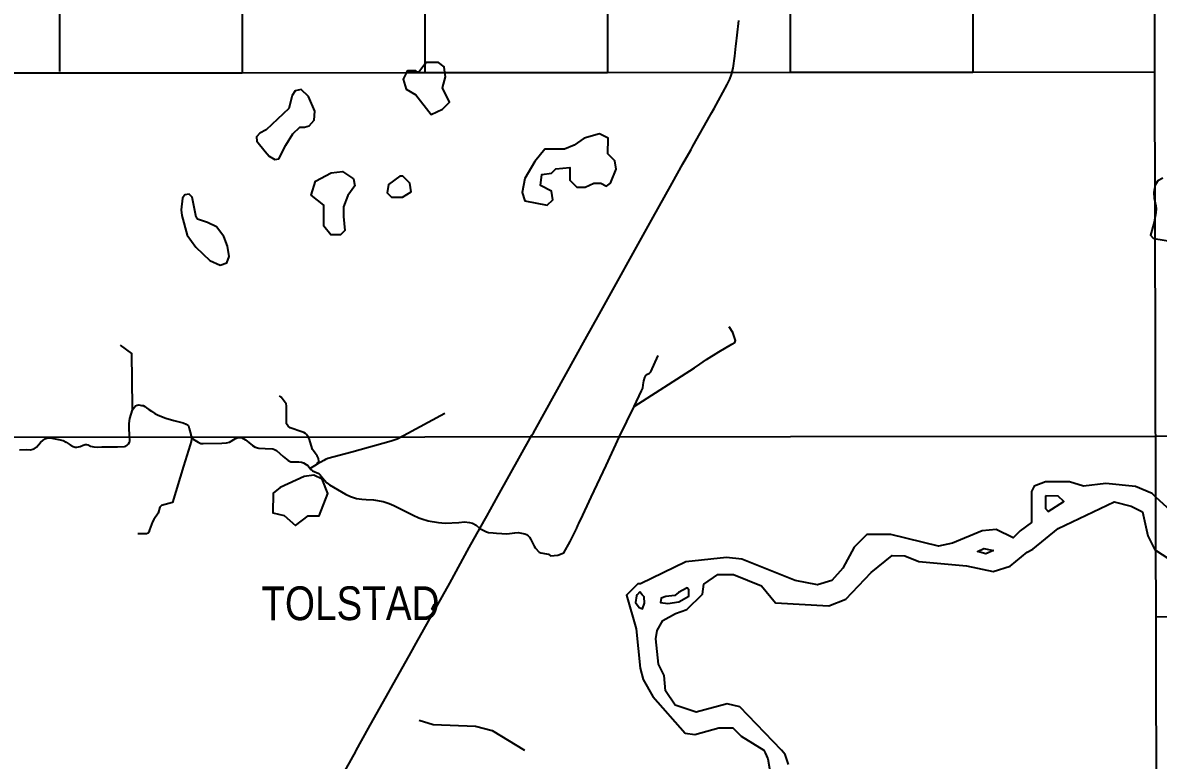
# Model space of a CAD drawing. Extents: x 408473 to 428843, y 6046006 to 6059852.
# Drawn here: x 422700 to 422901.7, y 6051537.5 to 6051668.5 of the extents above; entities that cross this region are included whole.
import ezdxf
from ezdxf.enums import TextEntityAlignment as Align

# ---------------------------------------------------------------- set-up
doc = ezdxf.new("R2010")
doc.units = 0
doc.header["$LTSCALE"] = 5
for name, color, linetype in [('13', 7, 'Continuous'), ('20', 160, 'Continuous'), ('27', 7, 'Continuous'), ('35', 37, 'Continuous'), ('36', 37, 'Continuous'), ('39', 28, 'Continuous'), ('P-ELEVATION', 7, 'Continuous'), ('T-WATER', 160, 'Continuous')]:
    doc.layers.add(name, color=color, linetype=linetype)
doc.layers.add('2', color=7, linetype='Continuous', true_color=0x6e6e6e)
doc.layers.add('4', color=7, linetype='Continuous', true_color=0x8c8c8c)
doc.styles.add('80', font='ARIALN.TTF', dxfattribs={"height": 10})
doc.styles.add('Legend', font='ARIALN.TTF')

# ---------------------------------------------------------------- blocks, each defined once
blk = doc.blocks.new('STA')
h = blk.add_hatch(color=111)
h.dxf.hatch_style = 1
h.paths.add_polyline_path([(-26, 8), (27, 8), (27, -8), (-26, -8)])
for p, q in [((-26, -8), (-26, 8)), ((-26, 8), (27, 8)), ((27, -8), (27, 8)), ((-26, -8), (27, -8))]:
    blk.add_line(p, q)
at = {"layer": 'P-ELEVATION', "color": 7, "flags": 128}
blk.add_lwpolyline([(0, 0, 10, 0, 0), (-10, -5, 0, 0, 0)], format="xyseb", dxfattribs=at)
at = {"layer": 'P-ELEVATION', "style": 'Legend'}
blk.add_attdef('STATION', text='', height=10, dxfattribs=at).set_placement((0, 0), align=Align.MIDDLE_CENTER)

msp = doc.modelspace()

# ---------------------------------------------------------------- linework, layer by layer
at = {"layer": '2', "linetype": 'Continuous', "flags": 128}
for points in [[(422511.638, 6051595.16), (422706.484, 6051594.901)], [(422706.484, 6051594.901), (422901.326, 6051595.098)], [(422901.326, 6051595.098), (422998.73, 6051595.41)]]:
    msp.add_lwpolyline(points, dxfattribs=at)
at = {"layer": '20', "linetype": 'Continuous', "flags": 128}
for points in [[(422903.875, 6051581.851), (422901.347, 6051584.207), (422900.644, 6051584.862), (422897.654, 6051586.125), (422892.417, 6051586.65), (422888.422, 6051586.17), (422885.93, 6051586.931), (422881.689, 6051586.951), (422879.689, 6051586.212), (422879.186, 6051585.216), (422879.164, 6051579.724), (422877.162, 6051578.236), (422875.91, 6051576.993), (422872.922, 6051578.506), (422870.425, 6051578.268), (422865.177, 6051576.046), (422862.679, 6051575.559), (422854.204, 6051577.597), (422849.962, 6051577.617), (422847.708, 6051575.381), (422845.697, 6051571.647), (422843.691, 6051569.41), (422841.193, 6051568.673), (422837.204, 6051569.441), (422827.738, 6051573.231), (422824.994, 6051573.494), (422817.755, 6051572.78), (422809.755, 6051568.824), (422809.256, 6051568.827), (422807.252, 6051566.839), (422808.974, 6051560.84), (422809.695, 6051553.847), (422810.186, 6051551.847), (422811.921, 6051548.843), (422817.634, 6051542.326), (422819.379, 6051542.068), (422823.626, 6051543.295), (422826.121, 6051543.283), (422827.612, 6051541.778), (422831.62, 6051539.326), (422831.877, 6051538.818), (422832.372, 6051537.792), (422832.972, 6051533.939)], [(422881.679, 6051584.455), (422881.67, 6051582.208), (422882.167, 6051581.706), (422884.918, 6051583.44), (422883.924, 6051584.444), (422881.679, 6051584.455)], [(422836.029, 6051536.758), (422835.429, 6051538.56), (422834.775, 6051539.328), (422827.384, 6051547.022), (422825.14, 6051547.532), (422819.645, 6051546.06), (422815.907, 6051547.326), (422814.171, 6051549.831), (422813.932, 6051552.578), (422812.942, 6051554.58), (422812.461, 6051559.076), (422812.716, 6051560.572), (422813.721, 6051562.315), (422815.972, 6051563.552), (422817.971, 6051564.291), (422820.726, 6051567.024), (422820.983, 6051568.77), (422823.485, 6051570.506), (422826.23, 6051570.492), (422831.212, 6051568.471), (422833.695, 6051565.464), (422843.174, 6051564.919), (422846.174, 6051566.152), (422850.684, 6051570.874), (422854.439, 6051573.851), (422856.684, 6051573.841), (422859.175, 6051572.83), (422867.656, 6051572.04), (422872.393, 6051571.019), (422875.391, 6051572.003), (422878.395, 6051574.485), (422879.395, 6051574.979), (422883.901, 6051578.702), (422893.901, 6051583.397), (422896.892, 6051582.634), (422898.884, 6051581.626), (422899.865, 6051577.377), (422901.103, 6051574.875), (422901.366, 6051574.704), (422904.587, 6051572.611)], [(422872.408, 6051574.763), (422871.065, 6051574.203), (422869.604, 6051574.594), (422870.714, 6051575.126), (422872.408, 6051574.763)], [(422816.486, 6051567.294), (422815.829, 6051566.77), (422814.253, 6051566.571), (422813.424, 6051566.285), (422813.262, 6051565.539), (422814.607, 6051565.367), (422816.56, 6051565.634), (422818.3, 6051566.654), (422818.318, 6051567.777), (422818.025, 6051568.157), (422816.486, 6051567.294)], [(422809.621, 6051567.397), (422809.153, 6051566.887), (422809.011, 6051566.733), (422808.842, 6051565.537), (422809.501, 6051564.627), (422810.096, 6051564.393), (422810.413, 6051565.436), (422810.357, 6051566.561), (422810.052, 6051566.907), (422809.621, 6051567.397)]]:
    msp.add_lwpolyline(points, dxfattribs=at)
at = {"layer": '27', "linetype": 'Continuous', "flags": 128}
for points in [[(422771.397, 6051661.141), (422770.341, 6051659.681), (422770.092, 6051659.683)], [(422774.978, 6051659.633), (422774.839, 6051660.65), (422773.845, 6051661.405), (422771.599, 6051661.42), (422771.397, 6051661.141)], [(422768.185, 6051659.626), (422767.589, 6051658.452), (422768.078, 6051656.701), (422769.819, 6051655.691), (422772.544, 6051652.178), (422774.546, 6051653.164), (422775.801, 6051654.403), (422774.568, 6051656.908), (422775.078, 6051658.901), (422774.978, 6051659.633)], [(422770.092, 6051659.683), (422769.844, 6051659.934), (422768.346, 6051659.944), (422768.185, 6051659.626)], [(422743.059, 6051645.636), (422743.783, 6051644.821), (422744.775, 6051644.209), (422745.508, 6051644.332), (422746.74, 6051646.749), (422747.992, 6051648.733), (422749.232, 6051649.958), (422750.044, 6051649.972), (422750.861, 6051650.202), (422751.771, 6051651.189), (422751.852, 6051652.813), (422750.731, 6051655.404), (422749.451, 6051656.617), (422748.364, 6051656.419), (422747.835, 6051655.588), (422747.228, 6051653.268), (422743.21, 6051649.462), (422742.089, 6051648.857), (422741.537, 6051648.217), (422741.578, 6051647.43), (422743.059, 6051645.636)], [(422790.962, 6051643.818), (422789.198, 6051640.834), (422788.684, 6051638.342), (422789.175, 6051636.841), (422793.163, 6051636.065), (422794.167, 6051637.057), (422793.926, 6051638.556), (422791.936, 6051639.568), (422792.197, 6051641.563), (422793.945, 6051641.801), (422794.699, 6051642.545), (422797.196, 6051642.777), (422797.182, 6051640.531), (422798.423, 6051639.275), (422799.92, 6051639.264), (422801.422, 6051640.003), (422802.67, 6051639.995), (422803.665, 6051639.489), (422804.417, 6051639.983), (422805.43, 6051642.472), (422805.189, 6051643.972), (422803.948, 6051645.228), (422803.964, 6051647.974), (422802.471, 6051648.733), (422799.722, 6051648.002), (422797.968, 6051646.766), (422796.216, 6051646.029), (422792.722, 6051646.053), (422790.962, 6051643.818)], [(422756.966, 6051634.061), (422757.201, 6051631.564), (422756.448, 6051630.82), (422754.701, 6051630.832), (422753.463, 6051632.338), (422753.484, 6051636.081), (422751.249, 6051637.844), (422752.012, 6051640.334), (422754.765, 6051641.814), (422756.763, 6051642.05), (422758.752, 6051640.789), (422758.994, 6051639.539), (422757.737, 6051637.8), (422756.976, 6051635.809), (422756.966, 6051634.061)], [(422766.99, 6051641.233), (422764.985, 6051639.749), (422764.726, 6051638.253), (422765.471, 6051637.499), (422767.467, 6051637.486), (422768.97, 6051638.474), (422768.729, 6051639.973), (422767.489, 6051641.23), (422766.99, 6051641.233)], [(422902.538, 6051640.878), (422901.628, 6051640.396), (422901.238, 6051639.752)], [(422901.238, 6051639.752), (422901.18, 6051639.657), (422900.941, 6051638.355), (422900.955, 6051637.328), (422901.245, 6051635.961)], [(422728.271, 6051634.252), (422729.175, 6051630.753), (422730.722, 6051628.628), (422733.234, 6051626.262), (422735.029, 6051625.425), (422736.263, 6051625.824), (422736.67, 6051626.98), (422736.378, 6051628.826), (422735.695, 6051630.516), (422734.399, 6051632.217), (422732.829, 6051632.986), (422731.031, 6051633.629), (422730.811, 6051633.988), (422730.062, 6051637.521), (422729.554, 6051638.046), (422728.777, 6051637.929), (422728.379, 6051637.322), (422728.151, 6051635.259), (422728.271, 6051634.252)], [(422901.248, 6051634.753), (422900.97, 6051633.082)], [(422901.245, 6051635.961), (422901.359, 6051635.424), (422901.248, 6051634.753)], [(422900.97, 6051633.082), (422900.317, 6051630.746), (422900.775, 6051630.209), (422901.257, 6051630.13)], [(422901.257, 6051630.13), (422903.907, 6051629.691)], [(422745.705, 6051585.966), (422744.452, 6051584.976), (422744.431, 6051581.482), (422746.424, 6051580.969), (422748.41, 6051579.209), (422750.666, 6051580.941), (422752.662, 6051580.927), (422754.183, 6051584.911), (422753.199, 6051587.413), (422751.707, 6051588.172), (422749.959, 6051587.934), (422745.705, 6051585.966)]]:
    msp.add_lwpolyline(points, dxfattribs=at)
at = {"layer": '35', "linetype": 'Continuous', "flags": 128}
for points in [[(422719.465, 6051599.767), (422720.013, 6051600.46), (422720.336, 6051600.599), (422720.625, 6051600.618), (422721.087, 6051600.537), (422721.36, 6051600.488), (422721.651, 6051600.337), (422721.994, 6051600.102), (422722.372, 6051599.832), (422722.852, 6051599.495), (422723.453, 6051599.108), (422724.069, 6051598.806), (422725.421, 6051598.289), (422726.824, 6051597.858), (422727.764, 6051597.627), (422728.465, 6051597.412), (422729.03, 6051597.178), (422729.424, 6051596.891), (422729.565, 6051596.432), (422729.832, 6051595.374), (422729.858, 6051595.242), (422729.946, 6051594.932)], [(422750.692, 6051594.952), (422750.399, 6051595.376), (422750.209, 6051595.562), (422749.935, 6051595.73), (422749.559, 6051595.829), (422747.472, 6051596.578), (422747.111, 6051596.865), (422746.869, 6051597.238), (422746.84, 6051600.478), (422746.769, 6051600.836), (422745.889, 6051602.022), (422745.597, 6051602.258)], [(422751.016, 6051589.354), (422751.177, 6051589.154), (422751.462, 6051588.941), (422752.591, 6051588.428), (422752.795, 6051588.233), (422752.94, 6051587.997), (422753.619, 6051587.263), (422754.031, 6051586.767), (422754.499, 6051586.436), (422757.343, 6051584.794), (422758.199, 6051584.338), (422759.291, 6051584.007), (422760.215, 6051583.864), (422761.003, 6051583.808), (422762.295, 6051583.778), (422764.022, 6051583.44), (422765.067, 6051583.125), (422765.894, 6051582.764), (422769.326, 6051581.066), (422770.367, 6051580.595), (422770.858, 6051580.373), (422772.004, 6051580.05), (422773.847, 6051579.752), (422775.007, 6051579.639), (422777.479, 6051579.755), (422778.435, 6051579.857), (422779.335, 6051579.758), (422779.898, 6051579.591), (422780.524, 6051579.266), (422781.183, 6051578.676), (422781.906, 6051578.343), (422782.387, 6051578.087), (422782.701, 6051577.99), (422783.55, 6051577.906), (422784.174, 6051577.861), (422785.066, 6051577.807), (422785.989, 6051577.724), (422787.402, 6051577.906), (422787.999, 6051577.96), (422789.202, 6051577.728), (422789.465, 6051577.594), (422789.79, 6051577.342), (422789.995, 6051577.107), (422790.263, 6051576.714), (422790.829, 6051575.549), (422791.035, 6051575.235), (422791.751, 6051574.493), (422792.013, 6051574.359), (422793.015, 6051574.202), (422793.357, 6051574.09), (422793.734, 6051573.847), (422795.037, 6051573.949), (422796.121, 6051574.359), (422797.257, 6051576.344), (422798.229, 6051578.373), (422798.296, 6051578.599), (422798.395, 6051578.809), (422798.509, 6051579.019), (422798.594, 6051579.2), (422798.764, 6051579.545), (422798.906, 6051579.845), (422799.124, 6051580.269), (422800.976, 6051584.226), (422803.646, 6051589.88), (422805.994, 6051595.027), (422808.58, 6051600.362)], [(422718.976, 6051594.908), (422718.868, 6051596.868), (422718.881, 6051597.312), (422719.009, 6051598.2), (422719.465, 6051599.767)], [(422699.41, 6051592.661), (422700.739, 6051592.692), (422701.358, 6051592.666), (422701.793, 6051592.763), (422702.033, 6051592.841), (422702.406, 6051593.109), (422703.166, 6051593.924), (422703.595, 6051594.333), (422703.969, 6051594.581), (422704.245, 6051594.708), (422704.543, 6051594.774), (422704.862, 6051594.782), (422706.366, 6051594.477), (422707.189, 6051594.276), (422707.714, 6051594.009), (422708.404, 6051593.545), (422708.949, 6051593.258), (422709.311, 6051593.127), (422709.611, 6051593.114), (422709.909, 6051593.161), (422710.167, 6051593.246), (422710.7, 6051593.498), (422711.097, 6051593.607), (422711.296, 6051593.611), (422711.578, 6051593.518), (422712.042, 6051593.289), (422712.624, 6051593.163), (422713.243, 6051593.137), (422714.04, 6051593.195), (422716.835, 6051593.179), (422718.051, 6051593.247), (422718.289, 6051593.312), (422718.545, 6051593.458), (422718.759, 6051593.682), (422718.952, 6051594.006), (422719.026, 6051594.247), (422719.019, 6051594.546), (422718.976, 6051594.908)], [(422729.946, 6051594.932), (422729.937, 6051594.557), (422729.887, 6051594.096), (422729.716, 6051593.538), (422728.559, 6051589.76), (422726.581, 6051583.304), (422724.637, 6051582.76), (422724.56, 6051582.673), (422724.365, 6051582.455), (422724.049, 6051581.41), (422723.256, 6051580.294), (422723.007, 6051579.829), (422722.52, 6051578.461), (422722.41, 6051578.019), (422722.294, 6051577.837), (422721.978, 6051577.71), (422720.428, 6051577.728)], [(422729.946, 6051594.932), (422730.261, 6051594.565), (422731.12, 6051593.975), (422731.629, 6051593.794), (422732.031, 6051593.773), (422735.34, 6051593.856), (422736.171, 6051593.883), (422736.704, 6051593.992), (422737.789, 6051594.633), (422738.281, 6051594.837), (422738.824, 6051594.812), (422739.561, 6051594.391), (422740.121, 6051593.943), (422740.794, 6051593.395), (422741.275, 6051593.123), (422741.94, 6051592.96), (422743.063, 6051592.867), (422744.428, 6051592.792), (422744.689, 6051592.718), (422745.062, 6051592.505), (422746.274, 6051591.441), (422747.166, 6051590.756), (422747.64, 6051590.507), (422748.412, 6051590.508), (422749.03, 6051590.522), (422749.531, 6051590.454), (422749.873, 6051590.342), (422750.357, 6051590.059), (422750.623, 6051589.84), (422751.016, 6051589.354)], [(422752.259, 6051590.07), (422752.425, 6051590.384), (422752.561, 6051590.622), (422752.542, 6051591.113), (422752.317, 6051591.58), (422751.947, 6051592.063), (422751.625, 6051592.445), (422751.45, 6051592.682), (422750.845, 6051594.675), (422750.692, 6051594.952)]]:
    msp.add_lwpolyline(points, dxfattribs=at)
at = {"layer": '36', "linetype": 'Continuous', "flags": 128}
for points in [[(422808.58, 6051600.362), (422819.302, 6051607.211), (422820.296, 6051607.845), (422820.863, 6051608.259), (422821.455, 6051608.656), (422823.616, 6051610.033), (422825.931, 6051611.409), (422826.514, 6051611.72), (422826.611, 6051612.053), (422826.117, 6051613.508), (422825.484, 6051614.469)], [(422719.465, 6051599.767), (422719.461, 6051600.199), (422719.36, 6051609.743), (422717.369, 6051611.21)], [(422808.58, 6051600.362), (422809.921, 6051603.129), (422810.129, 6051603.597), (422810.201, 6051604.186), (422810.246, 6051604.544), (422810.342, 6051604.885), (422810.491, 6051605.464), (422810.647, 6051605.864), (422810.964, 6051606.076), (422811.349, 6051606.253), (422811.539, 6051606.482), (422812.889, 6051609.419)], [(422774.968, 6051599.078), (422767.623, 6051595.156), (422766.522, 6051594.545), (422765.451, 6051594.197), (422758.456, 6051592.209), (422754.179, 6051591.08), (422753.769, 6051590.936), (422753.487, 6051590.766), (422752.259, 6051590.07)], [(422752.259, 6051590.07), (422751.016, 6051589.354)]]:
    msp.add_lwpolyline(points, dxfattribs=at)
at = {"layer": '39', "linetype": 'Continuous', "flags": 128}
for points in [[(422759.188, 6051539.26), (422761.409, 6051543.213), (422768.919, 6051556.572), (422769.902, 6051558.337), (422775.832, 6051568.982), (422779.308, 6051575.277), (422781.187, 6051578.678), (422782.403, 6051580.884), (422784.389, 6051584.438), (422790.442, 6051595.221), (422790.695, 6051595.687), (422800.18, 6051612.765), (422802.135, 6051616.278), (422811.675, 6051633.399), (422815.359, 6051639.983), (422817.264, 6051643.411), (422818.703, 6051645.965), (422819.043, 6051646.585), (422822.153, 6051652.125), (422822.377, 6051652.524), (422822.785, 6051653.254), (422825.146, 6051657.522), (422825.574, 6051658.447), (422825.884, 6051659.295), (422826.204, 6051660.423), (422826.513, 6051662.561), (422826.677, 6051664.342), (422826.735, 6051664.732), (422826.918, 6051666.267), (422827.178, 6051668.888)], [(422759.188, 6051539.26), (422759.1, 6051539.09), (422753.322, 6051528.717)]]:
    msp.add_lwpolyline(points, dxfattribs=at)
at = {"layer": '4', "linetype": 'Continuous', "flags": 128}
for points in [[(422901.709, 6051401.149), (422900.785, 6051789.876)], [(422738.944, 6051692.128), (422738.948, 6051659.597)], [(422771.382, 6051692.161), (422771.397, 6051661.141)], [(422803.82, 6051692.194), (422803.848, 6051659.662)], [(422836.258, 6051692.227), (422836.298, 6051659.695)], [(422868.697, 6051691.445), (422868.748, 6051659.728)], [(422706.536, 6051690.709), (422706.519, 6051659.814)], [(422771.397, 6051661.141), (422771.398, 6051659.629)], [(422674.044, 6051659.609), (422706.498, 6051659.564)], [(422706.498, 6051659.564), (422738.948, 6051659.597)], [(422738.948, 6051659.597), (422768.185, 6051659.626)], [(422768.185, 6051659.626), (422771.398, 6051659.629)], [(422771.398, 6051659.629), (422774.978, 6051659.633)], [(422774.978, 6051659.633), (422803.848, 6051659.662)], [(422803.848, 6051659.662), (422836.298, 6051659.695)], [(422836.298, 6051659.695), (422868.748, 6051659.728)], [(422868.748, 6051659.728), (422901.198, 6051659.761)], [(422901.39, 6051562.973), (422933.87, 6051563.077)]]:
    msp.add_lwpolyline(points, dxfattribs=at)
at = {"layer": 'T-WATER', "linetype": 'Continuous', "flags": 128}
msp.add_lwpolyline([(422770.413, 6051544.618), (422772.903, 6051543.852), (422780.388, 6051543.552), (422783.377, 6051542.783), (422789.125, 6051539.292)], dxfattribs=at)

# ---------------------------------------------------------------- block references
at = {"layer": '13', "linetype": 'Continuous', "xscale": 0.01997437506873629, "yscale": 0.01997437506873629, "zscale": 0.01997432858985709, "rotation": 61.21087776610165}
msp.add_blockref('STA', (422773.037, 6051564.703), dxfattribs=at)

# ---------------------------------------------------------------- texts
at = {"layer": '13', "linetype": 'Continuous', "style": '80'}
msp.add_text('TOLSTAD', height=5.9923, rotation=0.05735, dxfattribs=at).set_placement((422774.024, 6051565.415), align=Align.MIDDLE_RIGHT)

doc.saveas('drawing.dxf')
